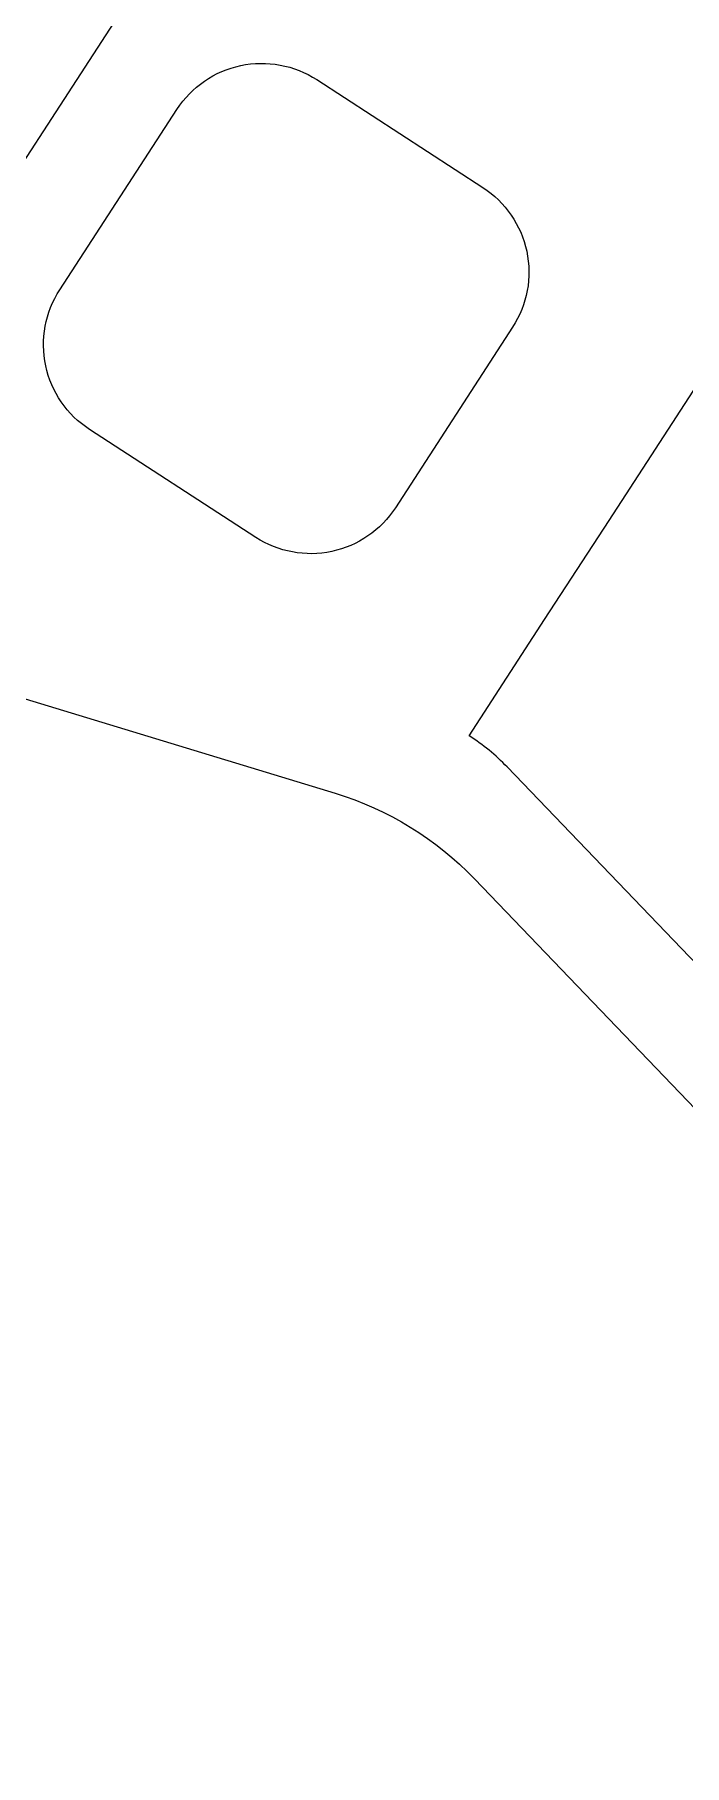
# Model space of a CAD drawing. Header units: millimetres. Extents: x -219 to 14, y 168 to 388.
# Drawn here: x -30.6 to -20.39, y 295.63 to 322.83 of the extents above; entities that cross this region are included whole.
import ezdxf

# ---------------------------------------------------------------- set-up
doc = ezdxf.new("R2010")
doc.units = ezdxf.units.MM
doc.layers.get('0').update_dxf_attribs({"linetype": 'CONTINUOUS'})

msp = doc.modelspace()

# ---------------------------------------------------------------- linework, layer by layer
msp.add_lwpolyline([(-68.916, 253.003), (-51.637, 279.616, 0.414214), (-51.861, 280.67), (-60.542, 286.307, -0.414214), (-62.036, 293.334), (-48.626, 313.987, -0.334226), (-42.887, 316.081), (-25.874, 310.906, -0.128396), (-23.687, 309.562), (-1.478, 286.414, 0.524399), (-0.24, 286.614), (14.326, 317.158, 0.376373), (14.053, 318.126), (-5.672, 330.933, -0.404795), (-6.66, 335.239, 0.404795), (-6.897, 336.272), (-86.68, 388.075, 0.414214), (-87.734, 387.851), (-99.007, 370.489, 0.414214), (-98.783, 369.435), (-97.025, 368.294, -0.414214), (-95.531, 361.266), (-163.24, 256.987, 0.414214)], format="xyb")
for points in [[(-28.41, 335.2), (-24.845, 332.885, -0.414214), (-24.378, 330.689), (-32.626, 317.987, -0.414214), (-34.822, 317.52), (-38.387, 319.835, -0.414214), (-38.854, 322.03), (-30.606, 334.733, -0.414214)], [(-9.666, 333.527, 0.414214), (-9.199, 331.331), (2.422, 323.785, -0.414214), (2.889, 321.589), (1.159, 318.927, 0.414865), (3.039, 310.135), (6.59, 307.83, -0.376373), (7.158, 305.815), (-0.17, 290.448, -0.524399), (-2.749, 290.032), (-23.173, 311.32, 0.06088), (-23.77, 311.807), (-22.583, 313.634), (-21.57, 315.194), (-19.125, 318.96), (-18.774, 319.501, 0.836212), (-16.466, 323.055), (-15.667, 324.285), (-14.654, 325.845), (-12.209, 329.611), (-11.196, 331.171)], [(-26.165, 322.122), (-23.553, 320.426, -0.414214), (-23.086, 318.23), (-24.927, 315.394, -0.414214), (-27.123, 314.927), (-29.735, 316.624, -0.414214), (-30.202, 318.82), (-28.361, 321.655, -0.414214)]]:
    msp.add_lwpolyline(points, format="xyb", close=True)

doc.saveas('drawing.dxf')
